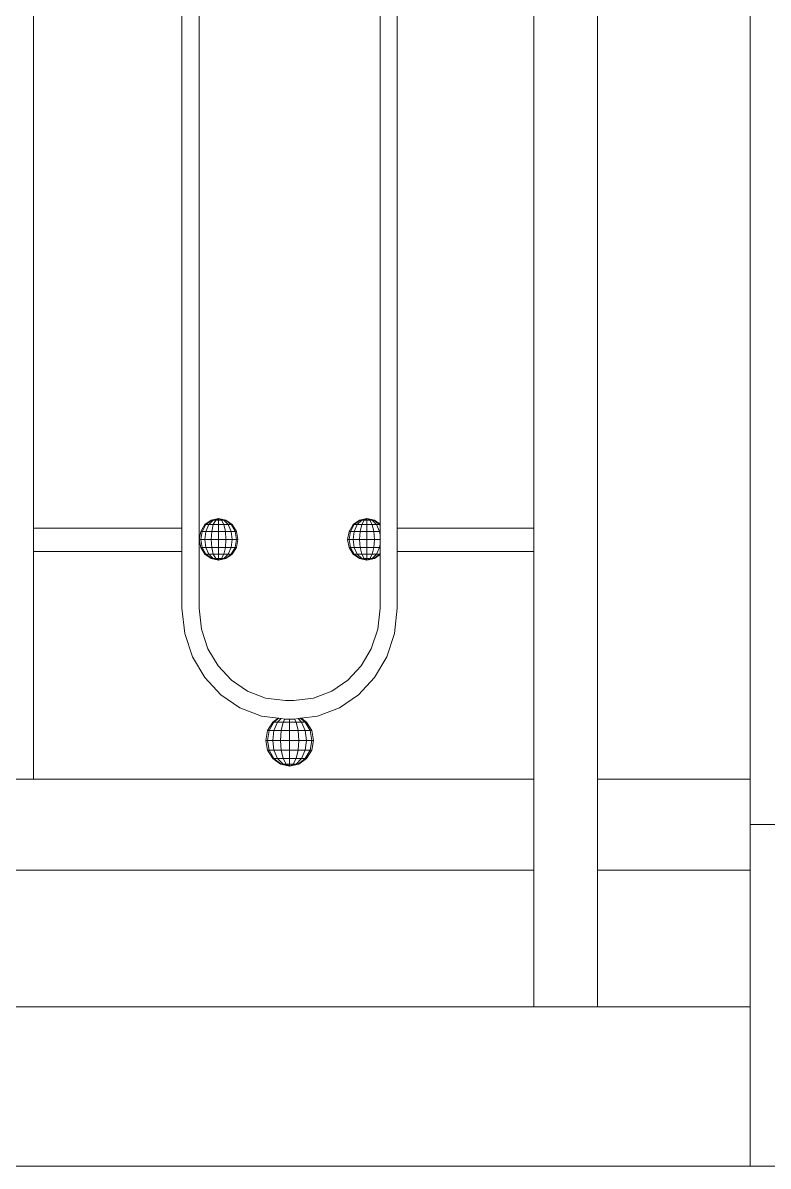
# Model space of a CAD drawing. Header units: millimetres. Extents: x 1832547 to 2001569, y -558009 to -417808.
# Drawn here: x 1987991 to 1988319, y -528144 to -527641 of the extents above; entities that cross this region are included whole.
import ezdxf

# ---------------------------------------------------------------- set-up
doc = ezdxf.new("R2010")
doc.units = ezdxf.units.MM
doc.header["$MEASUREMENT"] = 0
for name, color, linetype, lineweight in [('CA.manh 08', 8, 'CONTINUOUS', 9), ('CA.thay 145', 145, 'CONTINUOUS', 18), ('CA_manh 08', 8, 'CONTINUOUS', 9)]:
    doc.layers.add(name, color=color, linetype=linetype, lineweight=lineweight)

# ---------------------------------------------------------------- blocks, each defined once
blk = doc.blocks.new('f34t43')
at = {"layer": 'CA.thay 145'}
for p, q in [((1919544.85, -525412.65), (1919494.85, -525412.65)), ((1919494.85, -525562.65), (1919494.85, -525412.65)), ((1919494.85, -525562.65), (1919914.85, -525562.65))]:
    blk.add_line(p, q, dxfattribs=at)

msp = doc.modelspace()

# ---------------------------------------------------------------- linework, layer by layer
at = {"layer": 'CA.manh 08'}
msp.add_lwpolyline([(1988310.99, -527200.23), (1988310.99, -528143.59)], dxfattribs=at)
at = {"layer": 'CA.thay 145'}
msp.add_lwpolyline([(1991872.8, -528143.59), (1983421.69, -528143.59)], dxfattribs=at)
at = {"layer": 'CA_manh 08'}
for p, q in [((1988243.79, -527240.23), (1988243.79, -527973.59)), ((1988155.9, -527350.39), (1988155.9, -527863.43)), ((1988215.86, -527863.43), (1988215.86, -527350.39)), ((1987996.14, -527351.16), (1987996.14, -527863.43)), ((1988061.31, -527863.43), (1988061.31, -527351.16)), ((1988068.88, -527352.13), (1988068.88, -527868.32)), ((1988148.33, -527861.66), (1988148.33, -527351.77)), ((1988069.53, -527864.82), (1988071.37, -527861.85)), ((1988070.12, -527864.82), (1988071.83, -527861.85)), ((1988071.37, -527861.85), (1988074.13, -527859.87)), ((1988071.37, -527861.85), (1988071.83, -527861.85)), ((1988071.83, -527861.85), (1988074.38, -527859.87)), ((1988071.83, -527861.85), (1988073.13, -527861.85)), ((1988071.83, -527864.82), (1988073.13, -527861.85)), ((1988073.13, -527861.85), (1988075.09, -527859.87)), ((1988073.13, -527861.85), (1988075.09, -527861.85)), ((1988074.13, -527859.87), (1988077.39, -527859.17)), ((1988074.38, -527859.87), (1988074.13, -527859.87)), ((1988074.38, -527859.87), (1988077.39, -527859.17)), ((1988074.38, -527859.87), (1988075.09, -527859.87)), ((1988074.38, -527864.82), (1988075.09, -527861.85)), ((1988075.09, -527859.87), (1988077.39, -527859.17)), ((1988075.09, -527859.87), (1988076.14, -527859.87)), ((1988075.09, -527861.85), (1988076.14, -527859.87)), ((1988075.09, -527861.85), (1988077.39, -527861.85)), ((1988076.14, -527859.87), (1988077.39, -527859.17)), ((1988076.14, -527859.87), (1988077.39, -527859.87)), ((1988077.39, -527859.17), (1988077.39, -527859.87)), ((1988078.64, -527859.87), (1988077.39, -527859.17)), ((1988079.69, -527859.87), (1988077.39, -527859.17)), ((1988080.4, -527859.87), (1988077.39, -527859.17)), ((1988080.65, -527859.87), (1988077.39, -527859.17)), ((1988077.39, -527859.87), (1988078.64, -527859.87)), ((1988077.39, -527859.87), (1988077.39, -527861.85)), ((1988077.39, -527861.85), (1988079.69, -527861.85)), ((1988077.39, -527861.85), (1988077.39, -527864.82)), ((1988078.64, -527859.87), (1988079.69, -527859.87)), ((1988079.69, -527861.85), (1988078.64, -527859.87)), ((1988079.69, -527859.87), (1988080.4, -527859.87)), ((1988081.65, -527861.85), (1988079.69, -527859.87)), ((1988079.69, -527861.85), (1988081.65, -527861.85)), ((1988080.4, -527864.82), (1988079.69, -527861.85)), ((1988080.4, -527859.87), (1988080.65, -527859.87)), ((1988082.95, -527861.85), (1988080.4, -527859.87)), ((1988083.41, -527861.85), (1988080.65, -527859.87)), ((1988081.65, -527861.85), (1988082.95, -527861.85)), ((1988082.95, -527864.82), (1988081.65, -527861.85)), ((1988082.95, -527861.85), (1988083.41, -527861.85)), ((1988084.66, -527864.82), (1988082.95, -527861.85)), ((1988085.26, -527864.82), (1988083.41, -527861.85)), ((1988134.71, -527864.82), (1988136.56, -527861.85)), ((1988135.31, -527864.82), (1988137.01, -527861.85)), ((1988136.56, -527861.85), (1988139.32, -527859.87)), ((1988136.56, -527861.85), (1988137.01, -527861.85)), ((1988137.01, -527861.85), (1988139.57, -527859.87)), ((1988137.01, -527861.85), (1988138.32, -527861.85)), ((1988137.01, -527864.82), (1988138.32, -527861.85)), ((1988138.32, -527861.85), (1988140.27, -527859.87)), ((1988138.32, -527861.85), (1988140.27, -527861.85)), ((1988139.32, -527859.87), (1988142.58, -527859.17)), ((1988139.57, -527859.87), (1988139.32, -527859.87)), ((1988139.57, -527859.87), (1988142.58, -527859.17)), ((1988139.57, -527859.87), (1988140.27, -527859.87)), ((1988139.57, -527864.82), (1988140.27, -527861.85)), ((1988140.27, -527859.87), (1988142.58, -527859.17)), ((1988140.27, -527859.87), (1988141.33, -527859.87)), ((1988140.27, -527861.85), (1988141.33, -527859.87)), ((1988140.27, -527861.85), (1988142.58, -527861.85)), ((1988141.33, -527859.87), (1988142.58, -527859.17)), ((1988141.33, -527859.87), (1988142.58, -527859.87)), ((1988142.58, -527859.17), (1988142.58, -527859.87)), ((1988143.82, -527859.87), (1988142.58, -527859.17)), ((1988144.88, -527859.87), (1988142.58, -527859.17)), ((1988145.58, -527859.87), (1988142.58, -527859.17)), ((1988145.83, -527859.87), (1988142.58, -527859.17)), ((1988142.58, -527859.87), (1988143.82, -527859.87)), ((1988142.58, -527859.87), (1988142.58, -527861.85)), ((1988142.58, -527861.85), (1988144.88, -527861.85)), ((1988142.58, -527861.85), (1988142.58, -527864.82)), ((1988143.82, -527859.87), (1988144.88, -527859.87)), ((1988144.88, -527861.85), (1988143.82, -527859.87)), ((1988144.88, -527859.87), (1988145.58, -527859.87)), ((1988146.83, -527861.85), (1988144.88, -527859.87)), ((1988144.88, -527861.85), (1988146.83, -527861.85)), ((1988145.58, -527864.82), (1988144.88, -527861.85)), ((1988145.58, -527859.87), (1988145.83, -527859.87)), ((1988148.14, -527861.85), (1988145.58, -527859.87)), ((1988148.33, -527861.66), (1988145.83, -527859.87)), ((1988146.83, -527861.85), (1988148.14, -527861.85)), ((1988148.14, -527864.82), (1988146.83, -527861.85)), ((1988148.14, -527861.85), (1988148.33, -527861.85)), ((1988148.33, -527862.19), (1988148.14, -527861.85)), ((1988148.33, -527861.85), (1988148.33, -527861.66)), ((1988148.33, -527862.19), (1988148.33, -527861.85)), ((1988148.33, -527864.82), (1988148.33, -527862.19)), ((1988061.31, -527863.43), (1987996.14, -527863.43)), ((1987996.14, -527863.43), (1987996.14, -527873.59)), ((1988061.31, -527873.59), (1988061.31, -527863.43)), ((1988068.88, -527868.32), (1988069.53, -527864.82)), ((1988069.53, -527864.82), (1988070.12, -527864.82)), ((1988069.53, -527868.32), (1988070.12, -527864.82)), ((1988070.12, -527864.82), (1988071.83, -527864.82)), ((1988071.37, -527868.32), (1988071.83, -527864.82)), ((1988071.83, -527864.82), (1988074.38, -527864.82)), ((1988074.13, -527868.32), (1988074.38, -527864.82)), ((1988074.38, -527864.82), (1988077.39, -527864.82)), ((1988077.39, -527864.82), (1988080.4, -527864.82)), ((1988077.39, -527864.82), (1988077.39, -527868.32)), ((1988080.4, -527864.82), (1988082.95, -527864.82)), ((1988080.65, -527868.32), (1988080.4, -527864.82)), ((1988082.95, -527864.82), (1988084.66, -527864.82)), ((1988083.41, -527868.32), (1988082.95, -527864.82)), ((1988084.66, -527864.82), (1988085.26, -527864.82)), ((1988085.25, -527868.32), (1988084.66, -527864.82)), ((1988085.9, -527868.32), (1988085.26, -527864.82)), ((1988134.06, -527868.32), (1988134.71, -527864.82)), ((1988134.71, -527864.82), (1988135.31, -527864.82)), ((1988134.71, -527868.32), (1988135.31, -527864.82)), ((1988135.31, -527864.82), (1988137.01, -527864.82)), ((1988136.56, -527868.32), (1988137.01, -527864.82)), ((1988137.01, -527864.82), (1988139.57, -527864.82)), ((1988139.32, -527868.32), (1988139.57, -527864.82)), ((1988139.57, -527864.82), (1988142.58, -527864.82)), ((1988142.58, -527864.82), (1988145.58, -527864.82)), ((1988142.58, -527864.82), (1988142.58, -527868.32)), ((1988145.58, -527864.82), (1988148.14, -527864.82)), ((1988145.83, -527868.32), (1988145.58, -527864.82)), ((1988148.14, -527864.82), (1988148.33, -527864.82)), ((1988148.33, -527866.29), (1988148.14, -527864.82)), ((1988148.33, -527866.29), (1988148.33, -527864.82)), ((1988148.33, -527868.32), (1988148.33, -527866.29)), ((1988215.86, -527863.43), (1988155.9, -527863.43)), ((1988155.9, -527863.43), (1988155.9, -527873.59)), ((1988215.86, -527873.59), (1988215.86, -527863.43)), ((1988068.88, -527868.32), (1988069.53, -527868.32)), ((1988069.53, -527871.82), (1988068.88, -527868.32)), ((1988068.88, -527868.32), (1988068.88, -527898.46)), ((1988069.53, -527868.32), (1988071.37, -527868.32)), ((1988070.12, -527871.82), (1988069.53, -527868.32)), ((1988069.53, -527871.82), (1988070.12, -527871.82)), ((1988071.37, -527874.78), (1988069.53, -527871.82)), ((1988070.12, -527871.82), (1988071.83, -527871.82)), ((1988071.83, -527874.78), (1988070.12, -527871.82)), ((1988071.37, -527868.32), (1988074.13, -527868.32)), ((1988071.83, -527871.82), (1988071.37, -527868.32)), ((1988071.83, -527871.82), (1988074.38, -527871.82)), ((1988073.13, -527874.78), (1988071.83, -527871.82)), ((1988074.13, -527868.32), (1988077.39, -527868.32)), ((1988074.38, -527871.82), (1988074.13, -527868.32)), ((1988074.38, -527871.82), (1988077.39, -527871.82)), ((1988075.09, -527874.78), (1988074.38, -527871.82)), ((1988077.39, -527868.32), (1988080.65, -527868.32)), ((1988077.39, -527868.32), (1988077.39, -527871.82)), ((1988077.39, -527871.82), (1988080.4, -527871.82)), ((1988077.39, -527871.82), (1988077.39, -527874.78)), ((1988079.69, -527874.78), (1988080.4, -527871.82)), ((1988080.4, -527871.82), (1988080.65, -527868.32)), ((1988080.4, -527871.82), (1988082.95, -527871.82)), ((1988080.65, -527868.32), (1988083.41, -527868.32)), ((1988081.65, -527874.78), (1988082.95, -527871.82)), ((1988082.95, -527871.82), (1988083.41, -527868.32)), ((1988082.95, -527871.82), (1988084.66, -527871.82)), ((1988082.95, -527874.78), (1988084.66, -527871.82)), ((1988083.41, -527868.32), (1988085.25, -527868.32)), ((1988083.41, -527874.78), (1988085.26, -527871.82)), ((1988084.66, -527871.82), (1988085.25, -527868.32)), ((1988084.66, -527871.82), (1988085.26, -527871.82)), ((1988085.25, -527868.32), (1988085.9, -527868.32)), ((1988085.26, -527871.82), (1988085.9, -527868.32)), ((1988134.06, -527868.32), (1988134.71, -527868.32)), ((1988134.71, -527871.82), (1988134.06, -527868.32)), ((1988134.71, -527868.32), (1988136.56, -527868.32)), ((1988135.31, -527871.82), (1988134.71, -527868.32)), ((1988134.71, -527871.82), (1988135.31, -527871.82)), ((1988136.56, -527874.78), (1988134.71, -527871.82)), ((1988135.31, -527871.82), (1988137.01, -527871.82)), ((1988137.01, -527874.78), (1988135.31, -527871.82)), ((1988136.56, -527868.32), (1988139.32, -527868.32)), ((1988137.01, -527871.82), (1988136.56, -527868.32)), ((1988137.01, -527871.82), (1988139.57, -527871.82)), ((1988138.32, -527874.78), (1988137.01, -527871.82)), ((1988139.32, -527868.32), (1988142.58, -527868.32)), ((1988139.57, -527871.82), (1988139.32, -527868.32)), ((1988139.57, -527871.82), (1988142.58, -527871.82)), ((1988140.27, -527874.78), (1988139.57, -527871.82)), ((1988142.58, -527868.32), (1988145.83, -527868.32)), ((1988142.58, -527868.32), (1988142.58, -527871.82)), ((1988142.58, -527871.82), (1988145.58, -527871.82)), ((1988142.58, -527871.82), (1988142.58, -527874.78)), ((1988144.88, -527874.78), (1988145.58, -527871.82)), ((1988145.58, -527871.82), (1988145.83, -527868.32)), ((1988145.58, -527871.82), (1988148.14, -527871.82)), ((1988145.83, -527868.32), (1988148.33, -527868.32)), ((1988146.83, -527874.78), (1988148.14, -527871.82)), ((1988148.14, -527871.82), (1988148.33, -527870.35)), ((1988148.14, -527871.82), (1988148.33, -527871.82)), ((1988148.33, -527870.35), (1988148.33, -527868.32)), ((1988148.33, -527871.82), (1988148.33, -527870.35)), ((1988148.33, -527874.45), (1988148.33, -527871.82)), ((1987996.14, -527873.59), (1988061.31, -527873.59)), ((1987996.14, -527873.59), (1987996.14, -527973.59)), ((1988061.31, -527898.49), (1988061.31, -527873.59)), ((1988071.83, -527874.78), (1988071.37, -527874.78)), ((1988074.13, -527876.77), (1988071.37, -527874.78)), ((1988071.83, -527874.78), (1988073.13, -527874.78)), ((1988074.38, -527876.77), (1988071.83, -527874.78)), ((1988073.13, -527874.78), (1988075.09, -527874.78)), ((1988075.09, -527876.77), (1988073.13, -527874.78)), ((1988074.13, -527876.77), (1988074.38, -527876.77)), ((1988077.39, -527877.46), (1988074.13, -527876.77)), ((1988074.38, -527876.77), (1988075.09, -527876.77)), ((1988077.39, -527877.46), (1988074.38, -527876.77)), ((1988075.09, -527874.78), (1988077.39, -527874.78)), ((1988076.14, -527876.77), (1988075.09, -527874.78)), ((1988075.09, -527876.77), (1988076.14, -527876.77)), ((1988077.39, -527877.46), (1988075.09, -527876.77)), ((1988076.14, -527876.77), (1988077.39, -527876.77)), ((1988077.39, -527877.46), (1988076.14, -527876.77)), ((1988077.39, -527874.78), (1988079.69, -527874.78)), ((1988077.39, -527874.78), (1988077.39, -527876.77)), ((1988077.39, -527876.77), (1988078.64, -527876.77)), ((1988077.39, -527877.46), (1988078.64, -527876.77)), ((1988077.39, -527876.77), (1988077.39, -527877.46)), ((1988077.39, -527877.46), (1988079.69, -527876.77)), ((1988077.39, -527877.46), (1988080.4, -527876.77)), ((1988077.39, -527877.46), (1988080.65, -527876.77)), ((1988078.64, -527876.77), (1988079.69, -527874.78)), ((1988078.64, -527876.77), (1988079.69, -527876.77)), ((1988079.69, -527874.78), (1988081.65, -527874.78)), ((1988079.69, -527876.77), (1988081.65, -527874.78)), ((1988079.69, -527876.77), (1988080.4, -527876.77)), ((1988080.4, -527876.77), (1988082.95, -527874.78)), ((1988080.4, -527876.77), (1988080.65, -527876.77)), ((1988080.65, -527876.77), (1988083.41, -527874.78)), ((1988081.65, -527874.78), (1988082.95, -527874.78)), ((1988082.95, -527874.78), (1988083.41, -527874.78)), ((1988137.01, -527874.78), (1988136.56, -527874.78)), ((1988139.32, -527876.77), (1988136.56, -527874.78)), ((1988137.01, -527874.78), (1988138.32, -527874.78)), ((1988139.57, -527876.77), (1988137.01, -527874.78)), ((1988138.32, -527874.78), (1988140.27, -527874.78)), ((1988140.27, -527876.77), (1988138.32, -527874.78)), ((1988139.32, -527876.77), (1988139.57, -527876.77)), ((1988142.58, -527877.46), (1988139.32, -527876.77)), ((1988139.57, -527876.77), (1988140.27, -527876.77)), ((1988142.58, -527877.46), (1988139.57, -527876.77)), ((1988140.27, -527874.78), (1988142.58, -527874.78)), ((1988141.33, -527876.77), (1988140.27, -527874.78)), ((1988140.27, -527876.77), (1988141.33, -527876.77)), ((1988142.58, -527877.46), (1988140.27, -527876.77)), ((1988141.33, -527876.77), (1988142.58, -527876.77)), ((1988142.58, -527877.46), (1988141.33, -527876.77)), ((1988142.58, -527874.78), (1988144.88, -527874.78)), ((1988142.58, -527874.78), (1988142.58, -527876.77)), ((1988142.58, -527876.77), (1988143.82, -527876.77)), ((1988142.58, -527877.46), (1988143.82, -527876.77)), ((1988142.58, -527876.77), (1988142.58, -527877.46)), ((1988142.58, -527877.46), (1988144.88, -527876.77)), ((1988142.58, -527877.46), (1988145.58, -527876.77)), ((1988142.58, -527877.46), (1988145.83, -527876.77)), ((1988143.82, -527876.77), (1988144.88, -527874.78)), ((1988143.82, -527876.77), (1988144.88, -527876.77)), ((1988144.88, -527874.78), (1988146.83, -527874.78)), ((1988144.88, -527876.77), (1988146.83, -527874.78)), ((1988144.88, -527876.77), (1988145.58, -527876.77)), ((1988145.58, -527876.77), (1988148.14, -527874.78)), ((1988145.58, -527876.77), (1988145.83, -527876.77)), ((1988145.83, -527876.77), (1988148.33, -527874.97)), ((1988146.83, -527874.78), (1988148.14, -527874.78)), ((1988148.14, -527874.78), (1988148.33, -527874.45)), ((1988148.14, -527874.78), (1988148.33, -527874.78)), ((1988148.33, -527874.78), (1988148.33, -527874.45)), ((1988148.33, -527874.97), (1988148.33, -527874.78)), ((1988148.33, -527898.46), (1988148.33, -527874.97)), ((1988155.9, -527873.59), (1988215.86, -527873.59)), ((1988155.9, -527873.59), (1988155.9, -527898.49)), ((1988215.86, -527973.59), (1988215.86, -527873.59)), ((1988062.51, -527909.67), (1988061.31, -527898.49)), ((1988068.88, -527898.46), (1988069.88, -527907.78)), ((1988147.33, -527907.78), (1988148.33, -527898.46)), ((1988155.9, -527898.49), (1988154.7, -527909.67)), ((1988069.88, -527907.78), (1988072.73, -527916.34)), ((1988144.48, -527916.34), (1988147.33, -527907.78)), ((1988065.93, -527919.93), (1988062.51, -527909.67)), ((1988154.7, -527909.67), (1988151.28, -527919.93)), ((1988072.73, -527916.34), (1988077.2, -527923.89)), ((1988140, -527923.89), (1988144.48, -527916.34)), ((1988071.29, -527928.99), (1988065.93, -527919.93)), ((1988151.28, -527919.93), (1988145.91, -527928.99)), ((1988077.2, -527923.89), (1988083.07, -527930.19)), ((1988134.14, -527930.19), (1988140, -527923.89)), ((1988078.33, -527936.54), (1988071.29, -527928.99)), ((1988083.07, -527930.19), (1988090.1, -527935)), ((1988127.11, -527935), (1988134.14, -527930.19)), ((1988145.91, -527928.99), (1988138.88, -527936.54)), ((1988086.76, -527942.3), (1988078.33, -527936.54)), ((1988090.1, -527935), (1988098.06, -527938.06)), ((1988098.06, -527938.06), (1988106.74, -527939.13)), ((1988110.46, -527939.13), (1988119.14, -527938.06)), ((1988119.14, -527938.06), (1988127.11, -527935)), ((1988138.88, -527936.54), (1988130.45, -527942.3)), ((1988096.31, -527945.97), (1988086.76, -527942.3)), ((1988106.74, -527939.13), (1988110.46, -527939.13)), ((1988130.45, -527942.3), (1988120.9, -527945.97)), ((1988103.58, -527946.87), (1988096.31, -527945.97)), ((1988101.17, -527948.6), (1988103.58, -527946.87)), ((1988101.74, -527948.6), (1988103.91, -527946.91)), ((1988103.35, -527948.6), (1988104.89, -527947.04)), ((1988103.91, -527946.91), (1988103.58, -527946.87)), ((1988104.89, -527947.04), (1988103.91, -527946.91)), ((1988106.49, -527947.23), (1988104.89, -527947.04)), ((1988105.76, -527948.6), (1988106.49, -527947.23)), ((1988106.71, -527947.26), (1988106.49, -527947.23)), ((1988108.61, -527947.26), (1988106.71, -527947.26)), ((1988108.61, -527947.26), (1988108.61, -527948.6)), ((1988110.5, -527947.26), (1988108.61, -527947.26)), ((1988110.73, -527947.23), (1988110.5, -527947.26)), ((1988112.33, -527947.03), (1988110.73, -527947.23)), ((1988111.45, -527948.6), (1988110.73, -527947.23)), ((1988113.31, -527946.91), (1988112.33, -527947.03)), ((1988113.87, -527948.6), (1988112.33, -527947.03)), ((1988113.64, -527946.87), (1988113.31, -527946.91)), ((1988115.48, -527948.6), (1988113.31, -527946.91)), ((1988120.9, -527945.97), (1988113.64, -527946.87)), ((1988116.04, -527948.6), (1988113.64, -527946.87)), ((1988098.09, -527956.58), (1988098.89, -527952.26)), ((1988098.89, -527952.26), (1988101.17, -527948.6)), ((1988098.89, -527952.26), (1988099.63, -527952.26)), ((1988098.89, -527956.58), (1988099.63, -527952.26)), ((1988099.63, -527952.26), (1988101.74, -527948.6)), ((1988099.63, -527952.26), (1988101.74, -527952.26)), ((1988101.17, -527948.6), (1988101.74, -527948.6)), ((1988101.17, -527956.58), (1988101.74, -527952.26)), ((1988101.74, -527948.6), (1988103.35, -527948.6)), ((1988101.74, -527952.26), (1988103.35, -527948.6)), ((1988101.74, -527952.26), (1988104.89, -527952.26)), ((1988103.35, -527948.6), (1988105.76, -527948.6)), ((1988104.58, -527956.58), (1988104.89, -527952.26)), ((1988104.89, -527952.26), (1988105.76, -527948.6)), ((1988104.89, -527952.26), (1988108.61, -527952.26)), ((1988105.76, -527948.6), (1988108.61, -527948.6)), ((1988108.61, -527948.6), (1988111.45, -527948.6)), ((1988108.61, -527948.6), (1988108.61, -527952.26)), ((1988108.61, -527952.26), (1988112.33, -527952.26)), ((1988108.61, -527952.26), (1988108.61, -527956.58)), ((1988111.45, -527948.6), (1988113.87, -527948.6)), ((1988112.33, -527952.26), (1988111.45, -527948.6)), ((1988112.33, -527952.26), (1988115.48, -527952.26)), ((1988112.63, -527956.58), (1988112.33, -527952.26)), ((1988113.87, -527948.6), (1988115.48, -527948.6)), ((1988115.48, -527952.26), (1988113.87, -527948.6)), ((1988115.48, -527948.6), (1988116.04, -527948.6)), ((1988117.58, -527952.26), (1988115.48, -527948.6)), ((1988115.48, -527952.26), (1988117.58, -527952.26)), ((1988116.04, -527956.58), (1988115.48, -527952.26)), ((1988118.32, -527952.26), (1988116.04, -527948.6)), ((1988117.58, -527952.26), (1988118.32, -527952.26)), ((1988118.32, -527956.58), (1988117.58, -527952.26)), ((1988119.12, -527956.58), (1988118.32, -527952.26)), ((1988098.09, -527956.58), (1988098.89, -527956.58)), ((1988098.89, -527960.91), (1988098.09, -527956.58)), ((1988098.89, -527956.58), (1988101.17, -527956.58)), ((1988099.63, -527960.91), (1988098.89, -527956.58)), ((1988101.17, -527956.58), (1988104.58, -527956.58)), ((1988101.74, -527960.91), (1988101.17, -527956.58)), ((1988104.58, -527956.58), (1988108.61, -527956.58)), ((1988104.89, -527960.91), (1988104.58, -527956.58)), ((1988108.61, -527956.58), (1988112.63, -527956.58)), ((1988108.61, -527956.58), (1988108.61, -527960.91)), ((1988112.33, -527960.91), (1988112.63, -527956.58)), ((1988112.63, -527956.58), (1988116.04, -527956.58)), ((1988115.48, -527960.91), (1988116.04, -527956.58)), ((1988116.04, -527956.58), (1988118.32, -527956.58)), ((1988117.58, -527960.91), (1988118.32, -527956.58)), ((1988118.32, -527956.58), (1988119.12, -527956.58)), ((1988118.32, -527960.91), (1988119.12, -527956.58)), ((1988098.89, -527960.91), (1988099.63, -527960.91)), ((1988101.17, -527964.57), (1988098.89, -527960.91)), ((1988099.63, -527960.91), (1988101.74, -527960.91)), ((1988101.74, -527964.57), (1988099.63, -527960.91)), ((1988101.74, -527960.91), (1988104.89, -527960.91)), ((1988103.35, -527964.57), (1988101.74, -527960.91)), ((1988104.89, -527960.91), (1988108.61, -527960.91)), ((1988105.76, -527964.57), (1988104.89, -527960.91)), ((1988108.61, -527960.91), (1988112.33, -527960.91)), ((1988108.61, -527960.91), (1988108.61, -527964.57)), ((1988111.45, -527964.57), (1988112.33, -527960.91)), ((1988112.33, -527960.91), (1988115.48, -527960.91)), ((1988113.87, -527964.57), (1988115.48, -527960.91)), ((1988115.48, -527960.91), (1988117.58, -527960.91)), ((1988115.48, -527964.57), (1988117.58, -527960.91)), ((1988116.04, -527964.57), (1988118.32, -527960.91)), ((1988117.58, -527960.91), (1988118.32, -527960.91)), ((1988101.74, -527964.57), (1988101.17, -527964.57)), ((1988104.58, -527967.02), (1988101.17, -527964.57)), ((1988101.74, -527964.57), (1988103.35, -527964.57)), ((1988104.89, -527967.02), (1988101.74, -527964.57)), ((1988103.35, -527964.57), (1988105.76, -527964.57)), ((1988105.76, -527967.02), (1988103.35, -527964.57)), ((1988104.58, -527967.02), (1988104.89, -527967.02)), ((1988108.61, -527967.88), (1988104.58, -527967.02)), ((1988104.89, -527967.02), (1988105.76, -527967.02)), ((1988108.61, -527967.88), (1988104.89, -527967.02)), ((1988105.76, -527964.57), (1988108.61, -527964.57)), ((1988107.07, -527967.02), (1988105.76, -527964.57)), ((1988105.76, -527967.02), (1988107.07, -527967.02)), ((1988108.61, -527967.88), (1988105.76, -527967.02)), ((1988107.07, -527967.02), (1988108.61, -527967.02)), ((1988108.61, -527967.88), (1988107.07, -527967.02)), ((1988108.61, -527964.57), (1988111.45, -527964.57)), ((1988108.61, -527964.57), (1988108.61, -527967.02)), ((1988108.61, -527967.02), (1988110.15, -527967.02)), ((1988108.61, -527967.88), (1988110.15, -527967.02)), ((1988108.61, -527967.02), (1988108.61, -527967.88)), ((1988108.61, -527967.88), (1988111.45, -527967.02)), ((1988108.61, -527967.88), (1988112.33, -527967.02)), ((1988108.61, -527967.88), (1988112.63, -527967.02)), ((1988110.15, -527967.02), (1988111.45, -527964.57)), ((1988110.15, -527967.02), (1988111.45, -527967.02)), ((1988111.45, -527964.57), (1988113.87, -527964.57)), ((1988111.45, -527967.02), (1988113.87, -527964.57)), ((1988111.45, -527967.02), (1988112.33, -527967.02)), ((1988112.33, -527967.02), (1988115.48, -527964.57)), ((1988112.33, -527967.02), (1988112.63, -527967.02)), ((1988112.63, -527967.02), (1988116.04, -527964.57)), ((1988113.87, -527964.57), (1988115.48, -527964.57)), ((1988115.48, -527964.57), (1988116.04, -527964.57)), ((1987986.69, -527973.59), (1987996.14, -527973.59)), ((1987996.14, -527973.59), (1988215.86, -527973.59)), ((1988215.86, -528013.59), (1988215.86, -527973.59)), ((1988243.79, -527973.59), (1988310.99, -527973.59)), ((1988243.79, -527973.59), (1988243.79, -528013.59)), ((1988215.86, -528013.59), (1987541.62, -528013.59)), ((1988215.86, -528073.59), (1988215.86, -528013.59)), ((1988243.79, -528013.59), (1988243.79, -528073.59)), ((1988310.99, -528013.59), (1988243.79, -528013.59)), ((1987541.62, -528073.59), (1988215.86, -528073.59)), ((1988215.86, -528073.59), (1988243.79, -528073.59)), ((1988243.79, -528073.59), (1988310.99, -528073.59)), ((1988310.99, -528143.59), (1986712.89, -528143.59))]:
    msp.add_line(p, q, dxfattribs=at)

# ---------------------------------------------------------------- block references
at = {"layer": 'CA.thay 145'}
msp.add_blockref('f34t43', (68816.14, -2580.93), dxfattribs=at)

doc.saveas('drawing.dxf')
